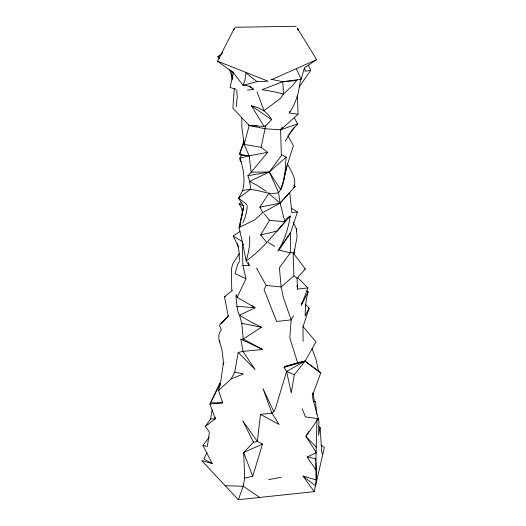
<?xml version="1.0" encoding="UTF-8"?>
<svg xmlns="http://www.w3.org/2000/svg" width="526" height="526" viewBox="0 0 526 526"><rect width="100%" height="100%" fill="white"/><g stroke="black" fill="none" stroke-linecap="round" stroke-linejoin="round"><path stroke-width="0.79" d="M316.994 419.275L315.824 461.111M303.121 341.328L302.943 326.633M245.918 73.818L244.794 80.734L243.012 85.297C246.95 85.048 251.06 86.593 253.663 89.584L247.398 90.031M247.227 206.343C246.845 212.07 245.359 217.757 242.742 222.86M234.333 88.342L232.86 108.172L249.173 125.55L265.163 128.758L280.628 129.843L297.538 123.919L294.369 117.87M243.808 140.481C245.82 144.006 236.207 154.276 241.349 155.117L249.146 155.841L267.681 152.316L261.1 147.326L244.176 144.413L241.815 126.746L241.861 117.936M247.246 205.403L244.754 202.714L238.508 198.164L250.718 189.117L249.62 181.444L269.305 172.002L281.897 154.854L286.21 157.156C284.665 168.859 286.164 182.844 278.57 192.628C266.261 196.231 254.604 186.04 242.558 190.833L238.508 198.164L243.696 206.139L241.342 218.921M222.163 53.613L222.327 51.85M301.845 302.647L301.391 305.041L307.927 287.88L297.545 289.103L297.026 278.195L305.336 268.937L293.896 253.907L294.442 249.008M296.434 231.052L296.703 228.606M260.488 414.383L279.122 424.475L271.935 413.127L260.488 414.383L257.345 441.465L262.52 443.997L252.723 476.339L244.689 478.022L243.203 486.241L238.331 499.7L314.173 491.652L324.358 447.521L321.149 445.114M220.085 342.117L219.276 340.756L222.025 350.119L223.307 360.981L223.274 364.031L220.782 381.179L209.867 404.067L215.318 418.801L205.271 426.52L209.401 432.03L207.382 446.442L202.997 445.43L209.236 437.014M205.271 426.52L210.591 418.979L212.156 409.899M241.769 202.549L239.185 203.772L243.696 206.139L239.054 227.58L242.341 241.572L242.887 265.4L249.304 265.715L246.155 260.889C261.337 250.317 272.909 235.72 284.842 221.762C285.605 219.072 287.893 217.31 290.253 216.035C288.452 228.192 284.204 241.118 277.813 251.211M315.856 462.748L316.205 479.955L302.983 476.01L315.515 485.866L316.205 479.955L316.317 470.474L307.158 457.061L316.382 452.63L305.915 436.343L318.309 418.755L312.22 396.091L320.794 372.855L305.041 361.138L294.323 374.768L291.279 392.856L286.578 371.428L284.047 367.464L284.717 366.609L297.611 362.782L305.041 361.138L316.021 341.867L303.048 326.62L309.117 308.151L305.231 304.206M300.392 79.577C299.209 91.379 296.138 103.076 289.307 112.945L298.045 114.254L297.433 95.541M209.867 404.067L222.623 402.844L218.579 390.456L231.151 378.898L234.714 372.138L238.206 352.407L242.953 351.361L262.724 349.54L243.242 338.987L240.901 339.191L242.953 351.361L255.071 369.495L238.206 352.407M265.702 125.727L264.059 126.404L251.435 105.818C259.936 107.751 267.629 111.722 271.594 119.711L265.702 125.727L261.1 147.326M239.876 226.916L240.612 222.919M318.657 426.514L320.097 427.539L318.559 435.291L318.966 421.07L317.921 418.518M234.004 29.956L234.32 28.384L217.554 61.194L233.485 72.904L243.012 85.297L257.096 81.648L268.082 81.195L217.554 61.194M239.054 227.58L239.731 227.712A16.109 10.77 -39.3 0 0 239.455 227.357L243.696 206.139M293.896 253.907L297.085 236.845L296.329 228.771L295.316 226.614A196.362 177.919 -80 0 0 293.225 222.445M236.148 106.837L237.226 96.856L236.726 90.426M220.512 385.157L220.322 383.553L218.579 390.456M283.376 181.588L286.933 166.091L293.416 145.59L287.847 135.721M306.96 290.694L308.197 291.858C305.757 299.649 305.323 307.822 305.126 315.922L309.117 308.151M282.85 181.95L280.805 189.879L269.305 172.002L251.198 172.153L247.884 175.743L249.62 181.444L257.135 185.356L266.202 191.339M283.869 177.985L286.933 166.091M297.177 79.86L292.883 85.284L283.468 94.016L276.472 92.241L262.093 89.676L282.83 81.721L301.128 79.281L304.482 67.769L316.652 59.635L297.321 28.22L297.874 28.226L298.308 30.626M243.762 141.231L239.646 154.506L249.146 155.841L251.198 172.153L267.681 152.316M320.827 372.835A180.734 102.485 -15.9 0 1 318.486 371.303L305.041 361.138L286.578 371.428L275.571 408.143L273.855 411.713L262.967 388.543L271.935 413.127M291.213 208.066L297.427 212.024L290.635 232.604L278.964 250.08L290.332 252.828L290.635 232.604L278.813 249.469M289.307 112.945L289.833 111.4M206.896 452.36L203.95 459.145L212.202 463.584L202.997 445.43M223.037 364.603L223.964 362.414M241.349 155.117L239.797 158.214C243.558 168.235 245.28 179.458 242.775 189.971A30.883 24.867 6.6 0 1 242.558 190.833M211.465 401.233L220.322 383.553M237.134 297.275C234.616 286.453 237.016 313.937 239.56 315.278L250.606 321.774L261.435 327.257L243.242 338.987L241.763 323.299L239.56 315.278L255.097 307.749L237.134 297.275L245.984 278.747L242.887 265.4M301.391 305.041L308.197 291.858M256.491 268.069L266.182 285.414L264.026 289.556L276.617 321.485L291.154 319.874L293.593 315.725M239.461 261.231L237.68 264.446L235.063 273.619L245.984 278.747M285.368 141.04L291.621 130.652L294.382 127.16M308.815 431.537L305.915 436.343L316.428 447.363M266.643 242.23L260.646 234.997L269.463 220.341L284.842 221.762L280.121 203.154L278.57 192.628L269.305 172.002L286.21 157.156M239.415 253.466L232.63 264.118L231.374 269.424L231.769 290.234M239.455 227.357L254.656 219.947L262.79 212.603L259.87 207.145L268.766 193.476L280.121 203.154L295.099 186.447L293.804 185.441M282.002 127.805L280.628 129.843L281.351 155.407M299.097 87.158L310.695 70.385L308.433 65.263M282.6 127.239L280.628 129.843L298.045 114.254M288.866 134.478L297.538 123.919M290.253 216.035L277.241 231.026L260.646 234.997M262.79 212.603L280.121 203.154L289.76 192.292L291.805 212.484L297.427 212.024M228.613 315.383L220.907 323.714M253.519 442.156L242.696 420.741L257.345 441.465L253.519 442.156L243.683 452.524L244.689 478.022M297.611 362.782L289.8 337.902L291.154 319.874L283.363 297.46L281.14 286.953L279.398 267.793L290.332 252.828L290.115 252.5L293.1 252.736L293.922 275.821L281.14 286.953L266.182 285.414M219.309 340.848C218.349 337.133 218.638 332.813 221.347 329.881L219.447 325.206L228.304 316.304L224.477 296.822L232.571 290.253M221.63 54.02L217.751 56.847L219.434 58.564M240.007 231.466L233.189 236.049L238.541 247.062M217.751 56.847L221.032 54.724M303.995 269.779L305.336 268.937M293.521 187.42L295.099 186.447A21.191 8.646 -1.8 0 1 294.198 186.072C296.717 178.222 290.464 170.279 287.242 163.553M262.52 443.997L243.683 452.524L252.723 476.339M271.028 79.255L271.942 79.479L316.652 59.635M231.151 378.898L243.492 373.979L234.714 372.138M224.477 296.822L225.687 296.408M284.047 367.464L305.041 361.138L284.717 366.609M239.797 158.214L249.146 155.841L244.176 144.413L249.173 125.55L248.463 124.077M259.87 207.145L280.121 203.154M281.206 477.246L268.747 479.64M247.884 175.743L269.305 172.002M310.695 70.385L305.179 71.234L304.81 68.86M271.942 79.479L282.83 81.721L296.809 80.544M210.591 418.979L215.318 418.801L215.279 417.19M234.892 27.26L296.138 26.3M210.775 402.798L222.623 402.844L222.432 401.239M257.043 125.635L249.173 125.55L264.059 126.404M225.233 485.722L243.203 486.241L259.745 497.432M236.608 306.303L255.097 307.749L251.717 305.409M307.158 457.061L315.778 458.652L316.317 470.474M241.763 323.299L261.435 327.257M212.202 463.584L201.642 460.539L238.331 499.7M236.154 89.295L230.02 87.474L233.485 72.904L231.236 70.609M313.956 401.068L315.436 401.686L316.698 413.863M294.323 374.768L286.578 371.428M268.345 242.604L274.835 246.378M240.901 339.191L262.724 349.54M233.189 236.049L242.341 241.572L243.242 244.689M313.68 400.49L315.436 401.686M251.435 105.818L271.594 119.711M317.842 418.426L318.309 418.755L305.461 416.855L302.174 408.728M293.922 275.821L297.026 278.195M245.714 72.825L257.096 81.648M249.252 85.935L253.663 89.584M297.565 277.557L307.927 287.88M264.433 213.937L269.128 219.881M302.983 476.01L314.173 491.652M241.25 161.745L239.895 159.726L240.441 160.575M301.128 79.281L296.467 69.123M239.185 203.772L241.736 208.631L242.289 212.333M257.05 91.78L264.006 110.664L280.457 98.408L283.468 94.016L282.83 81.721M311.951 348.482L316.198 359.968L318.454 371.323M322.326 453.866L321.721 451.827L320.097 427.539M229.652 69.504L232.196 78.124M248.41 262.599L249.304 265.715M297.321 28.22L297.65 29.818M242.341 241.572L246.155 260.889L246.635 259.193A93.983 68.952 -64.2 0 0 248.331 252.401L249.672 244.643L249.712 236.042M237.588 243.551L239.047 251.625L239.429 260.317M296.907 285.256L297.545 289.103M313.134 393.376L314.173 399.826M312.733 392.856L312.825 394.434M231.867 72.332L232.144 79.748M273.776 411.674A96.482 48.826 -26.3 0 1 271.863 413.088M269.115 219.822A13.591 2.143 59.3 0 1 269.45 220.289M296.828 228.488A40.936 5.01 -41.8 0 1 296.44 228.659"/></g></svg>
